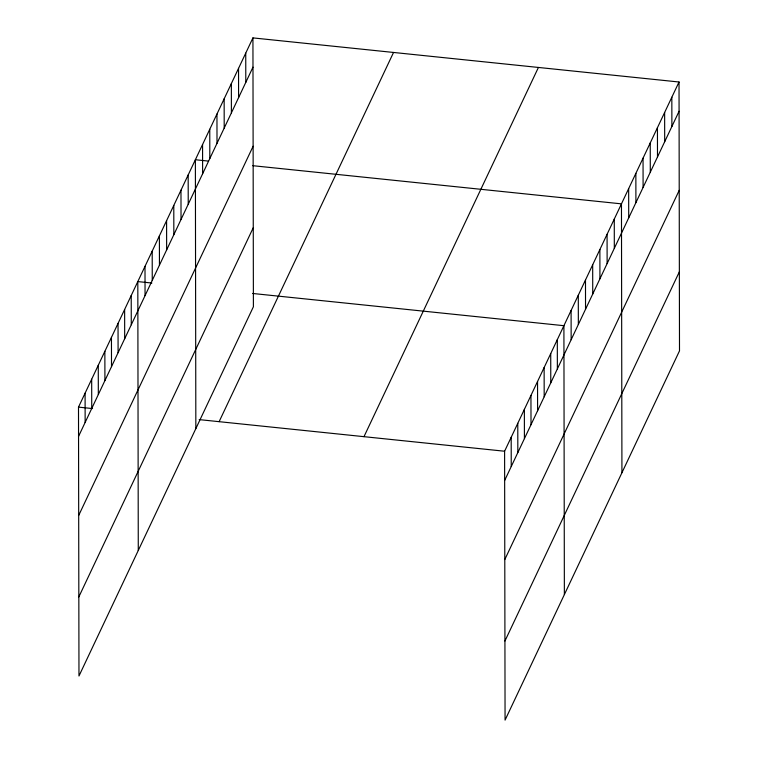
<?xml version="1.0" encoding="UTF-8"?>
<svg xmlns="http://www.w3.org/2000/svg" width="758" height="758" viewBox="0 0 758 758"><rect width="100%" height="100%" fill="white"/><g stroke="black" fill="none" stroke-linecap="round" stroke-linejoin="round"><path stroke-width="1.14" d="M252.935 37.9L253.399 306.772L78.974 675.994L78.5 407.122L252.935 37.9L679.026 82.006L679.5 350.878L505.065 720.1L504.601 451.228L679.026 82.006M78.557 436.371L252.983 67.159M78.69 515.449L253.125 146.228M78.832 596.916L253.267 227.703M219.119 421.675L393.544 52.454M363.982 436.674L538.417 67.453M504.648 480.477L679.073 111.265M504.79 559.556L679.215 190.334M504.932 641.022L679.357 271.809M208.261 161.075L195.374 159.739L195.839 428.611M252.784 165.689L621.465 203.855L621.93 472.727M151.875 283.037L137.814 281.588L138.278 550.46M252.641 293.469L563.905 325.694L564.369 594.566M78.5 407.122L92.561 408.571M199.193 419.61L504.601 451.228M671.834 97.242L671.882 126.491M664.633 112.468L664.69 141.727M657.442 127.704L657.489 156.953M650.241 142.93L650.298 172.189M643.049 158.157L643.097 187.416M635.858 173.393L635.905 202.642M628.657 188.619L628.714 217.878M614.274 219.081L614.321 248.34M607.073 234.307L607.13 263.566M599.881 249.543L599.929 278.792M592.68 264.769L592.737 294.028M585.489 280.005L585.536 309.255M578.297 295.232L578.345 324.49M571.096 310.458L571.153 339.717M557.31 339.641L557.367 368.9M550.725 353.588L550.772 382.847M544.13 367.535L544.187 396.794M537.545 381.482L537.593 410.741M530.951 395.43L531.007 424.688M524.365 409.386L524.413 438.636M517.78 423.334L517.828 452.583M511.186 437.281L511.233 466.53M245.744 53.126L245.791 82.385M238.543 68.362L238.59 97.611M231.351 83.588L231.398 112.847M224.15 98.824L224.207 128.074M216.959 114.051L217.006 143.309M209.767 129.277L209.814 158.536M202.566 144.513L202.623 173.762M188.173 174.975L188.23 204.224M180.982 190.201L181.029 219.46M173.79 205.437L173.838 234.686M166.589 220.663L166.646 249.922M159.398 235.89L159.445 265.148M152.197 251.125L152.254 280.375M145.005 266.352L145.053 295.611M131.219 295.535L131.276 324.784M124.634 309.482L124.682 338.731M118.04 323.429L118.096 352.688M111.454 337.376L111.502 366.635M104.86 351.324L104.917 380.582M98.275 365.271L98.322 394.53M91.68 379.218L91.737 408.477M85.095 393.165L85.142 422.424"/></g></svg>
